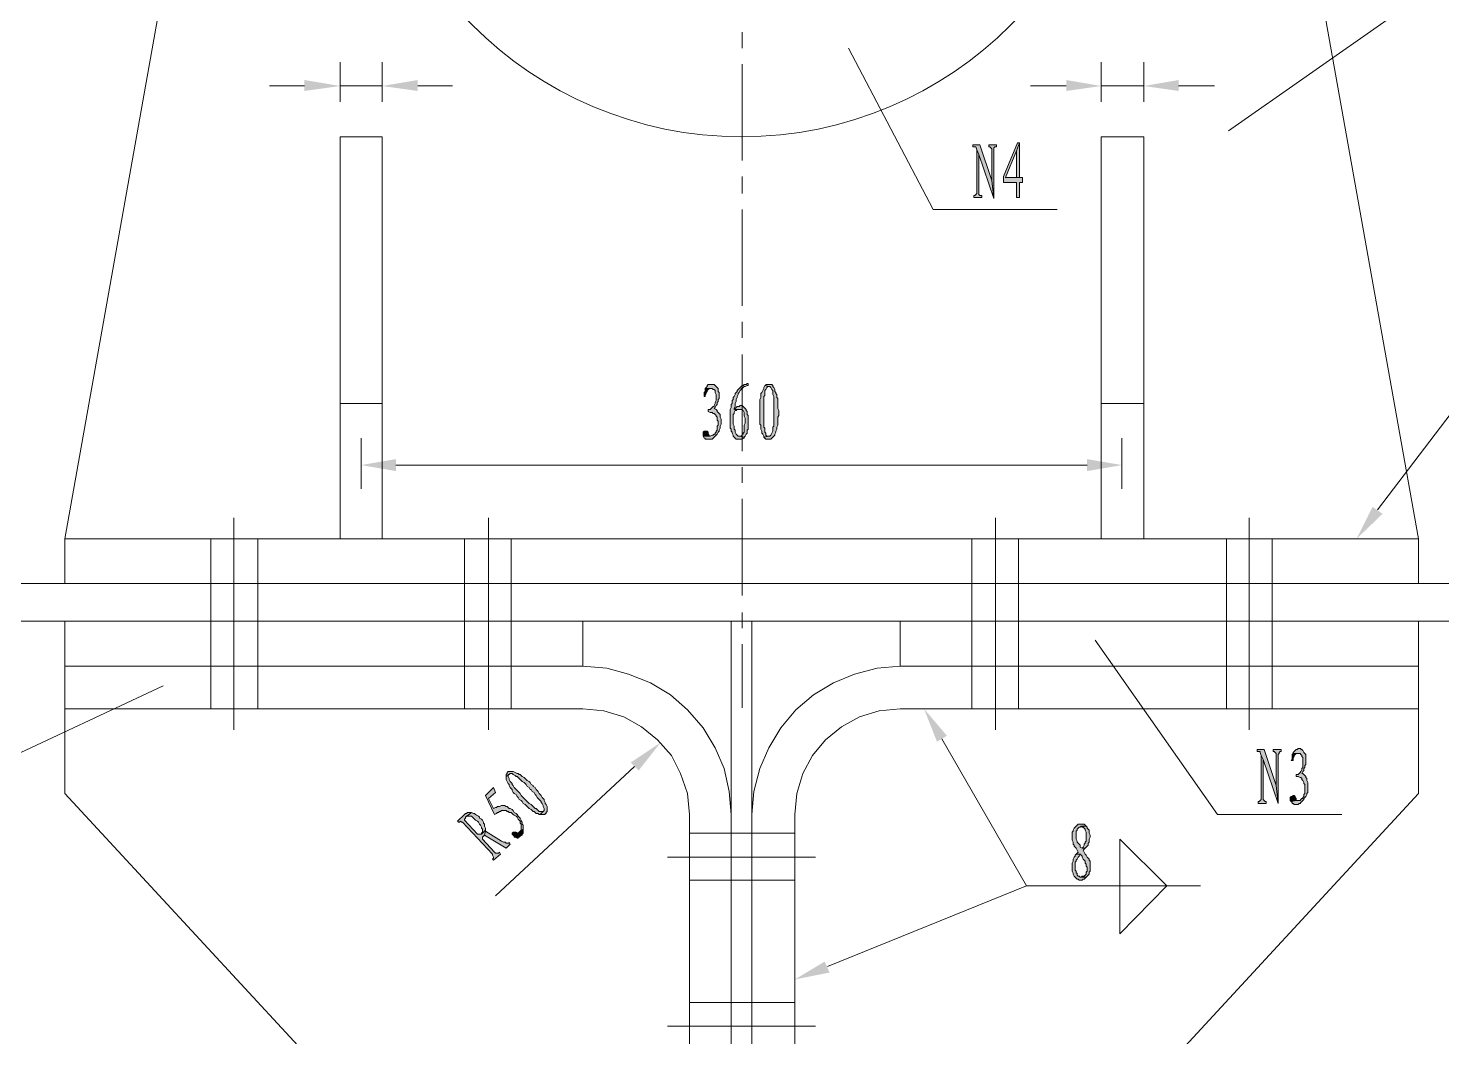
# Model space of a CAD drawing. Header units: millimetres. Extents: x 24 to 410, y 10 to 282.
# Drawn here: x 309.4 to 369.5, y 190.3 to 233.2 of the extents above; entities that cross this region are included whole.
import ezdxf

# ---------------------------------------------------------------- set-up
doc = ezdxf.new("R2010")
doc.units = ezdxf.units.MM

msp = doc.modelspace()

# ---------------------------------------------------------------- hatches: boundary and pattern name
h = msp.add_hatch(color=7)
h.dxf.hatch_style = 2
h.paths.add_polyline_path([(321.140667, 230.970667), (321.140667, 230.505), (322.664667, 230.716667)])
h = msp.add_hatch(color=7)
h.dxf.hatch_style = 2
h.paths.add_polyline_path([(325.966667, 230.970667), (325.966667, 230.505), (324.442667, 230.716667)])
h = msp.add_hatch(color=7)
h.dxf.hatch_style = 2
h.paths.add_polyline_path([(353.568, 230.970667), (353.568, 230.505), (355.049667, 230.716667)])
h = msp.add_hatch(color=7)
h.dxf.hatch_style = 2
h.paths.add_polyline_path([(358.351667, 230.970667), (358.351667, 230.505), (356.87, 230.716667)])
h = msp.add_hatch(color=7)
h.dxf.hatch_style = 2
h.paths.add_polyline_path([(349.885, 228.219), (349.588667, 228.219), (349.588667, 228.134333), (349.715667, 228.134333), (349.758, 228.007333), (349.842667, 227.795667), (350.477667, 225.933), (350.393, 226.695)])
h = msp.add_hatch(color=7)
h.dxf.hatch_style = 2
h.paths.add_polyline_path([(350.604667, 228.219), (350.266, 228.219), (350.266, 228.134333), (350.308333, 228.134333), (350.350667, 228.092), (350.393, 228.049667), (350.393, 226.695), (350.477667, 225.933), (350.477667, 228.092), (350.52, 228.134333), (350.604667, 228.134333)])
h = msp.add_hatch(color=7)
h.dxf.hatch_style = 2
h.paths.add_polyline_path([(351.578333, 228.303667), (351.493667, 228.303667), (350.901, 226.864333), (350.901, 226.610333), (351.451333, 226.610333), (351.451333, 225.975333), (351.578333, 225.975333), (351.578333, 226.610333), (351.705333, 226.610333), (351.705333, 226.822), (351.578333, 226.822), (350.985667, 226.822), (351.451333, 227.965)])
h = msp.add_hatch(color=7)
h.dxf.hatch_style = 2
h.paths.add_polyline_path([(351.578333, 228.303667), (351.451333, 227.965), (351.451333, 226.822), (350.985667, 226.822), (351.578333, 226.822)])
h = msp.add_hatch(color=7)
h.dxf.hatch_style = 2
h.paths.add_polyline_path([(349.758, 228.007333), (349.758, 226.144667), (349.715667, 226.102333), (349.673333, 226.06), (349.631, 226.06), (349.631, 225.975333), (349.969667, 225.975333), (349.969667, 226.06), (349.885, 226.06), (349.842667, 226.102333), (349.842667, 227.795667)])
h = msp.add_hatch(color=7)
h.dxf.hatch_style = 2
h.paths.add_polyline_path([(338.497333, 218.016667), (338.328, 218.016667), (338.285667, 217.974333), (338.285667, 217.932), (338.243333, 217.889667), (338.201, 217.847333), (338.497333, 217.847333), (338.539667, 217.805), (338.582, 217.805), (338.624333, 217.762667), (338.624333, 217.678), (338.666667, 217.593333), (338.666667, 217.339333), (338.624333, 217.254667), (338.624333, 217.212333), (338.582, 217.127667), (338.582, 217.085333), (338.539667, 217.085333), (338.497333, 217.043), (338.455, 217.000667), (338.412667, 216.958333), (338.328, 216.958333), (338.328, 216.873667), (338.412667, 216.831333), (338.497333, 216.831333), (338.539667, 216.789), (338.582, 216.789), (338.624333, 216.746667), (338.666667, 216.704333), (338.666667, 216.662), (338.709, 216.619667), (338.709, 216.492667), (338.751333, 216.450333), (338.751333, 216.281), (338.709, 216.238667), (338.709, 216.069333), (338.666667, 216.027), (338.666667, 215.984667), (338.624333, 215.942333), (338.624333, 215.9), (338.582, 215.9), (338.539667, 215.857667), (338.497333, 215.857667), (338.412667, 215.815333), (338.116333, 215.815333), (338.158667, 215.730667), (338.201, 215.730667), (338.201, 215.688333), (338.497333, 215.688333), (338.539667, 215.730667), (338.582, 215.773), (338.624333, 215.815333), (338.666667, 215.857667), (338.709, 215.9), (338.751333, 215.984667), (338.793667, 216.027), (338.793667, 216.069333), (338.836, 216.154), (338.836, 216.238667), (338.878333, 216.323333), (338.878333, 216.535), (338.836, 216.619667), (338.836, 216.746667), (338.793667, 216.789), (338.751333, 216.831333), (338.709, 216.873667), (338.709, 216.916), (338.666667, 216.958333), (338.582, 217.000667), (338.624333, 217.043), (338.666667, 217.127667), (338.709, 217.17), (338.709, 217.254667), (338.751333, 217.297), (338.751333, 217.381667), (338.793667, 217.424), (338.793667, 217.678), (338.751333, 217.720333), (338.751333, 217.847333), (338.709, 217.889667), (338.666667, 217.932), (338.624333, 217.974333), (338.582, 218.016667)])
h = msp.add_hatch(color=7)
h.dxf.hatch_style = 2
h.paths.add_polyline_path([(338.201, 217.847333), (338.201, 217.720333), (338.158667, 217.678), (338.158667, 217.508667), (338.201, 217.508667), (338.201, 217.551), (338.243333, 217.635667), (338.243333, 217.678), (338.285667, 217.720333), (338.285667, 217.762667), (338.328, 217.805), (338.412667, 217.847333), (338.455, 217.847333)])
h = msp.add_hatch(color=7)
h.dxf.hatch_style = 2
h.paths.add_polyline_path([(340.021333, 218.059), (339.979, 218.059), (339.936667, 218.016667), (339.852, 218.016667), (339.809667, 217.974333), (339.767333, 217.974333), (339.725, 217.932), (339.682667, 217.889667), (339.640333, 217.847333), (339.598, 217.805), (339.555667, 217.762667), (339.555667, 217.720333), (339.513333, 217.678), (339.471, 217.635667), (339.471, 217.593333), (339.428667, 217.508667), (339.386333, 217.466333), (339.386333, 217.381667), (339.344, 217.339333), (339.344, 217.212333), (339.301667, 217.17), (339.301667, 217.043), (339.259333, 216.958333), (339.259333, 216.916), (339.259333, 216.154), (339.301667, 216.111667), (339.301667, 216.027), (339.344, 215.984667), (339.344, 215.942333), (339.386333, 215.857667), (339.386333, 215.815333), (339.428667, 215.773), (339.471, 215.730667), (339.513333, 215.688333), (339.767333, 215.688333), (339.809667, 215.730667), (339.852, 215.730667), (339.852, 215.773), (339.640333, 215.815333), (339.598, 215.815333), (339.555667, 215.857667), (339.513333, 215.9), (339.471, 215.984667), (339.471, 216.069333), (339.428667, 216.111667), (339.428667, 216.238667), (339.386333, 216.323333), (339.386333, 216.746667), (339.428667, 216.789), (339.428667, 216.831333), (339.471, 216.916), (339.513333, 216.916), (339.555667, 216.958333), (339.725, 216.958333), (339.428667, 216.958333), (339.428667, 217.000667), (339.471, 217.085333), (339.471, 217.212333), (339.513333, 217.297), (339.513333, 217.381667), (339.555667, 217.466333), (339.555667, 217.508667), (339.598, 217.593333), (339.598, 217.635667), (339.640333, 217.678), (339.682667, 217.762667), (339.725, 217.805), (339.725, 217.847333), (339.767333, 217.847333), (339.809667, 217.889667), (339.852, 217.932), (339.894333, 217.932), (339.979, 217.974333), (340.021333, 217.974333)])
h = msp.add_hatch(color=7)
h.dxf.hatch_style = 2
h.paths.add_polyline_path([(340.741, 217.974333), (340.698667, 217.889667), (340.698667, 217.847333), (340.656333, 217.762667), (340.614, 217.678), (340.571667, 217.635667), (340.571667, 217.466333), (340.529333, 217.381667), (340.529333, 216.323333), (340.571667, 216.281), (340.571667, 216.196333), (340.571667, 216.111667), (340.614, 216.027), (340.614, 215.942333), (340.656333, 215.9), (340.698667, 215.815333), (340.698667, 215.773), (340.910333, 215.815333), (340.825667, 215.815333), (340.783333, 215.857667), (340.783333, 215.942333), (340.741, 215.984667), (340.741, 216.154), (340.698667, 216.196333), (340.698667, 217.508667), (340.741, 217.551), (340.741, 217.762667), (340.783333, 217.805), (340.825667, 217.889667), (340.868, 217.932), (340.910333, 217.932)])
h = msp.add_hatch(color=7)
h.dxf.hatch_style = 2
h.paths.add_polyline_path([(340.910333, 218.016667), (340.783333, 218.016667), (340.783333, 217.974333), (340.741, 217.974333), (340.910333, 217.932), (340.952667, 217.932), (340.995, 217.889667), (341.037333, 217.805), (341.079667, 217.762667), (341.079667, 217.593333), (341.122, 217.508667), (341.122, 216.873667), (341.122, 216.831333), (341.122, 216.238667), (341.079667, 216.196333), (341.079667, 216.027), (341.037333, 215.942333), (340.995, 215.857667), (340.952667, 215.815333), (340.910333, 215.815333), (340.698667, 215.773), (340.741, 215.730667), (340.783333, 215.688333), (340.995, 215.688333), (341.037333, 215.730667), (341.079667, 215.773), (341.122, 215.815333), (341.164333, 215.857667), (341.164333, 215.9), (341.206667, 215.984667), (341.206667, 216.027), (341.249, 216.111667), (341.249, 216.196333), (341.291333, 216.281), (341.291333, 216.619667), (341.333667, 216.704333), (341.333667, 216.916), (341.291333, 217.000667), (341.291333, 217.424), (341.249, 217.466333), (341.249, 217.593333), (341.206667, 217.635667), (341.206667, 217.678), (341.164333, 217.720333), (341.164333, 217.805), (341.122, 217.889667), (341.079667, 217.932), (341.079667, 217.974333), (341.037333, 218.016667)])
h = msp.add_hatch(color=7)
h.dxf.hatch_style = 2
h.paths.add_polyline_path([(339.725, 217.127667), (339.682667, 217.127667), (339.640333, 217.085333), (339.555667, 217.085333), (339.513333, 217.043), (339.471, 217.000667), (339.428667, 216.958333), (339.767333, 216.958333), (339.767333, 216.916), (339.809667, 216.916), (339.852, 216.831333), (339.852, 216.662), (339.894333, 216.577333), (339.894333, 216.365667), (339.852, 216.281), (339.852, 216.027), (339.852, 215.984667), (339.809667, 215.942333), (339.809667, 215.9), (339.767333, 215.9), (339.767333, 215.857667), (339.725, 215.815333), (339.640333, 215.815333), (339.852, 215.773), (339.894333, 215.815333), (339.936667, 215.9), (339.979, 215.942333), (339.979, 216.069333), (340.021333, 216.111667), (340.021333, 216.704333), (339.979, 216.746667), (339.979, 216.873667), (339.936667, 216.916), (339.936667, 216.958333), (339.894333, 217.000667), (339.852, 217.043), (339.809667, 217.085333), (339.767333, 217.127667)])
h = msp.add_hatch(color=7)
h.dxf.hatch_style = 2
h.paths.add_polyline_path([(338.201, 216.027), (338.158667, 216.027), (338.116333, 215.984667), (338.116333, 215.815333), (338.370333, 215.815333), (338.370333, 215.857667), (338.328, 215.942333), (338.328, 215.984667), (338.285667, 216.027)])
h = msp.add_hatch(color=7)
h.dxf.hatch_style = 2
h.paths.add_polyline_path([(325.035333, 214.841667), (325.035333, 214.333667), (323.553667, 214.587667)])
h = msp.add_hatch(color=7)
h.dxf.hatch_style = 2
h.paths.add_polyline_path([(354.457, 214.841667), (354.457, 214.333667), (355.938667, 214.587667)])
h = msp.add_hatch(color=7)
h.dxf.hatch_style = 2
h.paths.add_polyline_path([(367.03, 212.513333), (365.929333, 211.455), (366.606667, 212.809667)])
h = msp.add_hatch(color=7)
h.dxf.hatch_style = 2
h.paths.add_polyline_path([(348.064667, 202.819), (347.514333, 204.216), (348.488, 203.073)])
h = msp.add_hatch(color=7)
h.dxf.hatch_style = 2
h.paths.add_polyline_path([(335.026, 201.93), (335.364667, 201.591333), (336.296, 202.776667)])
h = msp.add_hatch(color=7)
h.dxf.hatch_style = 2
h.paths.add_polyline_path([(361.992333, 202.480333), (361.696, 202.480333), (361.696, 202.395667), (361.823, 202.395667), (361.823, 202.353333), (361.865333, 202.226333), (361.95, 202.057), (362.585, 200.194333), (362.500333, 200.956333)])
h = msp.add_hatch(color=7)
h.dxf.hatch_style = 2
h.paths.add_polyline_path([(361.865333, 202.226333), (361.865333, 200.363667), (361.823, 200.321333), (361.780667, 200.279), (361.738333, 200.279), (361.738333, 200.194333), (362.077, 200.194333), (362.077, 200.279), (362.034667, 200.279), (361.992333, 200.321333), (361.95, 200.363667), (361.95, 202.057)])
h = msp.add_hatch(color=7)
h.dxf.hatch_style = 2
h.paths.add_polyline_path([(362.712, 202.480333), (362.373333, 202.480333), (362.373333, 202.395667), (362.415667, 202.395667), (362.458, 202.353333), (362.500333, 202.311), (362.500333, 200.956333), (362.585, 200.194333), (362.585, 202.268667), (362.627333, 202.311), (362.627333, 202.353333), (362.669667, 202.395667), (362.712, 202.395667)])
h = msp.add_hatch(color=7)
h.dxf.hatch_style = 2
h.paths.add_polyline_path([(363.474, 202.522667), (363.431667, 202.522667), (363.389333, 202.480333), (363.347, 202.480333), (363.304667, 202.438), (363.262333, 202.395667), (363.22, 202.353333), (363.22, 202.311), (363.431667, 202.311), (363.516333, 202.311), (363.558667, 202.268667), (363.601, 202.226333), (363.601, 202.184), (363.643333, 202.141667), (363.643333, 201.718333), (363.601, 201.676), (363.601, 201.633667), (363.558667, 201.549), (363.516333, 201.506667), (363.474, 201.464333), (363.431667, 201.422), (363.347, 201.422), (363.347, 201.337333), (363.431667, 201.337333), (363.516333, 201.295), (363.558667, 201.295), (363.601, 201.252667), (363.601, 201.210333), (363.643333, 201.168), (363.685667, 201.083333), (363.685667, 201.041), (363.728, 200.998667), (363.728, 200.617667), (363.685667, 200.575333), (363.685667, 200.490667), (363.643333, 200.448333), (363.643333, 200.406), (363.601, 200.406), (363.558667, 200.363667), (363.516333, 200.321333), (363.347, 200.321333), (363.135333, 200.279), (363.177667, 200.236667), (363.177667, 200.194333), (363.22, 200.194333), (363.262333, 200.152), (363.431667, 200.152), (363.474, 200.194333), (363.516333, 200.194333), (363.558667, 200.236667), (363.601, 200.279), (363.643333, 200.321333), (363.685667, 200.363667), (363.685667, 200.406), (363.728, 200.448333), (363.770333, 200.490667), (363.812667, 200.575333), (363.812667, 200.617667), (363.855, 200.66), (363.855, 201.083333), (363.812667, 201.168), (363.812667, 201.252667), (363.770333, 201.295), (363.770333, 201.337333), (363.728, 201.379667), (363.685667, 201.422), (363.643333, 201.464333), (363.601, 201.464333), (363.643333, 201.549), (363.685667, 201.591333), (363.685667, 201.676), (363.728, 201.718333), (363.728, 201.803), (363.770333, 201.845333), (363.770333, 202.268667), (363.728, 202.311), (363.685667, 202.353333), (363.643333, 202.438), (363.601, 202.480333), (363.558667, 202.480333), (363.558667, 202.522667)])
h = msp.add_hatch(color=7)
h.dxf.hatch_style = 2
h.paths.add_polyline_path([(363.22, 202.311), (363.177667, 202.268667), (363.177667, 202.057), (363.135333, 202.014667), (363.22, 202.014667), (363.22, 202.099333), (363.262333, 202.184), (363.262333, 202.226333), (363.304667, 202.268667), (363.347, 202.311), (363.431667, 202.311)])
h = msp.add_hatch(color=7)
h.dxf.hatch_style = 2
h.paths.add_polyline_path([(329.776667, 201.506667), (329.776667, 201.464333), (329.734333, 201.422), (329.734333, 201.337333), (329.861333, 201.422), (329.903667, 201.464333), (329.988333, 201.464333), (330.030667, 201.422), (330.115333, 201.379667), (330.157667, 201.337333), (330.2, 201.337333), (330.242333, 201.295), (330.284667, 201.252667), (330.327, 201.210333), (330.369333, 201.168), (330.411667, 201.125667), (330.496333, 201.083333), (330.538667, 201.041), (330.581, 200.998667), (330.623333, 200.914), (330.708, 200.871667), (330.750333, 200.787), (330.792667, 200.787), (330.835, 200.702333), (330.919667, 200.66), (330.962, 200.575333), (331.004333, 200.533), (331.046667, 200.448333), (331.089, 200.406), (331.131333, 200.363667), (331.173667, 200.321333), (331.216, 200.279), (331.216, 200.236667), (331.258333, 200.194333), (331.300667, 200.109667), (331.300667, 200.067333), (331.343, 199.982667), (331.343, 199.898), (331.300667, 199.855667), (331.173667, 199.728667), (331.385333, 199.728667), (331.385333, 199.771), (331.427667, 199.771), (331.427667, 199.813333), (331.47, 199.855667), (331.47, 200.067333), (331.427667, 200.152), (331.385333, 200.194333), (331.385333, 200.236667), (331.343, 200.321333), (331.343, 200.363667), (331.300667, 200.406), (331.258333, 200.448333), (331.216, 200.533), (331.173667, 200.575333), (331.131333, 200.617667), (331.089, 200.702333), (331.046667, 200.744667), (331.004333, 200.787), (330.962, 200.871667), (330.877333, 200.914), (330.877333, 200.956333), (330.792667, 200.998667), (330.750333, 201.083333), (330.708, 201.125667), (330.623333, 201.168), (330.581, 201.210333), (330.538667, 201.252667), (330.496333, 201.295), (330.411667, 201.337333), (330.369333, 201.379667), (330.327, 201.422), (330.284667, 201.422), (330.242333, 201.464333), (330.2, 201.464333), (330.115333, 201.506667), (330.030667, 201.549), (329.819, 201.549)])
h = msp.add_hatch(color=7)
h.dxf.hatch_style = 2
h.paths.add_polyline_path([(329.734333, 201.337333), (329.734333, 201.210333), (329.776667, 201.125667), (329.819, 201.041), (329.861333, 200.998667), (329.861333, 200.956333), (329.903667, 200.871667), (329.946, 200.829333), (329.988333, 200.787), (329.988333, 200.744667), (330.030667, 200.66), (330.073, 200.617667), (330.157667, 200.575333), (330.2, 200.490667), (330.242333, 200.448333), (330.284667, 200.363667), (330.369333, 200.321333), (330.411667, 200.279), (330.454, 200.194333), (330.538667, 200.152), (330.581, 200.109667), (330.623333, 200.067333), (330.665667, 200.025), (330.708, 199.982667), (330.792667, 199.940333), (330.835, 199.898), (330.877333, 199.855667), (330.919667, 199.855667), (330.962, 199.813333), (331.004333, 199.771), (331.089, 199.771), (331.131333, 199.728667), (331.173667, 199.728667), (331.300667, 199.855667), (331.131333, 199.855667), (331.089, 199.898), (331.004333, 199.982667), (330.962, 199.982667), (330.919667, 200.025), (330.877333, 200.067333), (330.835, 200.109667), (330.792667, 200.152), (330.708, 200.194333), (330.665667, 200.236667), (330.623333, 200.279), (330.538667, 200.363667), (330.496333, 200.406), (330.411667, 200.490667), (330.369333, 200.533), (330.327, 200.617667), (330.284667, 200.66), (330.2, 200.744667), (330.157667, 200.787), (330.115333, 200.829333), (330.073, 200.871667), (330.030667, 200.956333), (329.988333, 200.998667), (329.988333, 201.041), (329.946, 201.083333), (329.903667, 201.125667), (329.861333, 201.210333), (329.861333, 201.252667), (329.819, 201.337333), (329.819, 201.422), (329.861333, 201.422)])
h = msp.add_hatch(color=7)
h.dxf.hatch_style = 2
h.paths.add_polyline_path([(329.184, 200.871667), (328.845333, 200.533), (329.226333, 199.728667), (329.311, 199.771), (329.353333, 199.813333), (329.395667, 199.813333), (329.438, 199.855667), (329.480333, 199.855667), (329.522667, 199.898), (329.734333, 199.898), (329.776667, 199.855667), (329.819, 199.855667), (329.861333, 199.813333), (329.946, 199.813333), (329.988333, 199.771), (330.030667, 199.728667), (330.073, 199.686333), (330.157667, 199.644), (330.2, 199.601667), (330.242333, 199.517), (330.284667, 199.474667), (330.327, 199.432333), (330.327, 199.347667), (330.369333, 199.305333), (330.369333, 199.051333), (330.327, 199.009), (330.284667, 198.966667), (330.242333, 198.924333), (330.454, 199.093667), (330.454, 199.263), (330.411667, 199.305333), (330.411667, 199.39), (330.369333, 199.432333), (330.369333, 199.474667), (330.327, 199.559333), (330.284667, 199.601667), (330.242333, 199.644), (330.2, 199.728667), (330.157667, 199.771), (330.073, 199.813333), (330.030667, 199.898), (329.988333, 199.940333), (329.903667, 199.982667), (329.861333, 199.982667), (329.819, 200.025), (329.776667, 200.067333), (329.734333, 200.067333), (329.649667, 200.109667), (329.522667, 200.109667), (329.438, 200.067333), (329.353333, 200.067333), (329.311, 200.025), (329.268667, 200.025), (329.184, 199.982667), (328.972333, 200.406), (329.268667, 200.66)])
h = msp.add_hatch(color=7)
h.dxf.hatch_style = 2
h.paths.add_polyline_path([(363.22, 200.533), (363.177667, 200.490667), (363.135333, 200.490667), (363.093, 200.448333), (363.093, 200.321333), (363.135333, 200.279), (363.347, 200.321333), (363.347, 200.406), (363.304667, 200.448333), (363.304667, 200.490667), (363.262333, 200.533)])
h = msp.add_hatch(color=7)
h.dxf.hatch_style = 2
h.paths.add_polyline_path([(327.956333, 199.728667), (327.66, 199.432333), (327.702333, 199.39), (327.744667, 199.39), (327.787, 199.432333), (327.829333, 199.39), (327.871667, 199.39), (329.141667, 198.035333), (329.141667, 197.993), (329.184, 197.908333), (329.184, 197.866), (329.141667, 197.823667), (329.184, 197.781333), (329.480333, 198.035333), (329.438, 198.12), (329.395667, 198.077667), (329.268667, 198.077667), (329.226333, 198.12), (328.718333, 198.670333), (328.718333, 198.755), (328.760667, 198.797333), (328.803, 198.839667), (328.845333, 199.009), (328.845333, 199.051333), (328.676, 198.882), (328.506667, 198.882), (327.956333, 199.474667), (327.956333, 199.517), (327.998667, 199.559333), (327.998667, 199.601667), (328.252667, 199.813333), (328.083333, 199.813333), (328.041, 199.771), (327.998667, 199.771)])
h = msp.add_hatch(color=7)
h.dxf.hatch_style = 2
h.paths.add_polyline_path([(328.252667, 199.813333), (327.998667, 199.601667), (328.041, 199.644), (328.252667, 199.644), (328.295, 199.601667), (328.337333, 199.559333), (328.379667, 199.517), (328.422, 199.474667), (328.506667, 199.432333), (328.549, 199.39), (328.591333, 199.305333), (328.633667, 199.263), (328.676, 199.178333), (328.676, 199.136), (328.718333, 199.093667), (328.718333, 198.966667), (328.676, 198.924333), (328.676, 198.882), (328.845333, 199.051333), (328.845333, 199.136), (328.803, 199.220667), (328.803, 199.305333), (328.760667, 199.347667), (328.760667, 199.39), (328.718333, 199.474667), (328.676, 199.517), (328.591333, 199.559333), (328.591333, 199.601667), (328.549, 199.644), (328.464333, 199.686333), (328.422, 199.728667), (328.379667, 199.771), (328.337333, 199.771)])
h = msp.add_hatch(color=7)
h.dxf.hatch_style = 2
h.paths.add_polyline_path([(354.203, 199.305333), (354.076, 199.305333), (354.033667, 199.263), (353.991333, 199.220667), (353.949, 199.178333), (353.906667, 199.136), (353.864333, 199.051333), (353.864333, 199.009), (353.822, 198.966667), (353.822, 198.628), (353.864333, 198.543333), (353.864333, 198.458667), (353.906667, 198.416333), (353.906667, 198.374), (353.949, 198.331667), (353.991333, 198.289333), (354.033667, 198.204667), (354.076, 198.12), (354.033667, 198.077667), (353.991333, 198.035333), (354.160667, 198.035333), (354.203, 197.993), (354.245333, 197.950667), (354.245333, 197.908333), (354.287667, 197.823667), (354.33, 197.781333), (354.372333, 197.739), (354.372333, 197.654333), (354.414667, 197.612), (354.414667, 197.527333), (354.457, 197.485), (354.457, 197.315667), (354.414667, 197.273333), (354.414667, 197.188667), (354.372333, 197.146333), (354.33, 197.104), (354.245333, 197.104), (354.203, 197.061667), (354.414667, 197.061667), (354.457, 197.104), (354.499333, 197.146333), (354.541667, 197.188667), (354.541667, 197.273333), (354.584, 197.315667), (354.584, 197.739), (354.541667, 197.781333), (354.541667, 197.823667), (354.499333, 197.866), (354.457, 197.908333), (354.414667, 197.993), (354.372333, 198.035333), (354.33, 198.12), (354.287667, 198.204667), (354.33, 198.247), (354.372333, 198.289333), (354.245333, 198.289333), (354.160667, 198.331667), (354.160667, 198.416333), (354.118333, 198.458667), (354.076, 198.501), (354.033667, 198.543333), (354.033667, 198.585667), (353.991333, 198.670333), (353.991333, 199.009), (354.033667, 199.051333), (354.033667, 199.093667), (354.076, 199.136), (354.118333, 199.178333), (354.160667, 199.178333), (354.203, 199.220667), (354.414667, 199.220667), (354.372333, 199.263), (354.33, 199.305333)])
h = msp.add_hatch(color=7)
h.dxf.hatch_style = 2
h.paths.add_polyline_path([(354.414667, 199.220667), (354.203, 199.220667), (354.245333, 199.178333), (354.287667, 199.178333), (354.33, 199.136), (354.372333, 199.093667), (354.372333, 199.051333), (354.414667, 198.966667), (354.414667, 198.585667), (354.372333, 198.543333), (354.372333, 198.501), (354.33, 198.458667), (354.33, 198.416333), (354.287667, 198.331667), (354.245333, 198.289333), (354.372333, 198.289333), (354.414667, 198.331667), (354.457, 198.374), (354.499333, 198.416333), (354.499333, 198.458667), (354.499333, 198.501), (354.541667, 198.543333), (354.541667, 198.670333), (354.584, 198.755), (354.584, 198.839667), (354.541667, 198.924333), (354.541667, 199.051333), (354.499333, 199.093667), (354.457, 199.136), (354.457, 199.178333)])
h = msp.add_hatch(color=7)
h.dxf.hatch_style = 2
h.paths.add_polyline_path([(328.845333, 199.009), (328.803, 198.839667), (329.734333, 198.289333), (329.903667, 198.458667), (329.861333, 198.543333), (329.861333, 198.501), (329.819, 198.501), (329.734333, 198.501), (329.692, 198.543333), (329.607333, 198.543333), (329.522667, 198.585667)])
h = msp.add_hatch(color=7)
h.dxf.hatch_style = 2
h.paths.add_polyline_path([(330.030667, 198.966667), (329.988333, 198.924333), (329.988333, 198.882), (330.030667, 198.839667), (330.073, 198.797333), (330.073, 198.755), (330.115333, 198.755), (330.2, 198.712667), (330.242333, 198.712667), (330.242333, 198.755), (330.284667, 198.755), (330.327, 198.797333), (330.411667, 198.839667), (330.411667, 198.882), (330.454, 198.924333), (330.454, 199.093667), (330.242333, 198.924333), (330.157667, 198.966667)])
h = msp.add_hatch(color=7)
h.dxf.hatch_style = 2
h.paths.add_polyline_path([(353.991333, 198.035333), (353.949, 197.993), (353.949, 197.950667), (353.906667, 197.908333), (353.864333, 197.823667), (353.864333, 197.739), (353.822, 197.654333), (353.822, 197.315667), (353.864333, 197.231), (353.864333, 197.188667), (353.906667, 197.104), (353.949, 197.061667), (353.991333, 197.019333), (354.033667, 196.977), (354.076, 196.977), (354.118333, 196.934667), (354.203, 196.934667), (354.245333, 196.934667), (354.287667, 196.977), (354.33, 196.977), (354.372333, 197.019333), (354.414667, 197.061667), (354.160667, 197.061667), (354.118333, 197.104), (354.076, 197.104), (354.033667, 197.146333), (354.033667, 197.231), (353.991333, 197.231), (353.991333, 197.315667), (353.949, 197.358), (353.949, 197.696667), (353.991333, 197.739), (353.991333, 197.781333), (354.033667, 197.823667), (354.076, 197.908333), (354.118333, 197.950667), (354.160667, 198.035333)])
h = msp.add_hatch(color=7)
h.dxf.hatch_style = 2
h.paths.add_polyline_path([(343.492667, 192.997667), (342.011, 192.701333), (343.281, 193.463333)])

# ---------------------------------------------------------------- linework, layer by layer
at = {"color": 7, "lineweight": 0}
for points in [[(310.938333, 211.455), (317.584667, 248.708333)], [(368.554, 211.455), (361.907667, 248.708333)], [(367.368667, 233.637667), (360.468333, 228.811667)], [(339.767333, 232.325333), (339.767333, 233.002667)], [(353.187, 225.467333), (347.895333, 225.467333), (344.297, 232.325333)], [(322.664667, 230.039333), (322.664667, 231.732667)], [(324.442667, 230.039333), (324.442667, 231.732667)], [(339.767333, 227.541667), (339.767333, 231.648)], [(355.049667, 230.039333), (355.049667, 231.732667)], [(356.87, 230.039333), (356.87, 231.732667)], [(321.140667, 230.716667), (319.659, 230.716667)], [(324.442667, 230.716667), (322.664667, 230.716667)], [(325.966667, 230.716667), (327.448333, 230.716667)], [(353.568, 230.716667), (352.044, 230.716667)], [(355.049667, 230.716667), (356.87, 230.716667)], [(358.351667, 230.716667), (359.875667, 230.716667)], [(322.664667, 228.557667), (324.442667, 228.557667)], [(322.664667, 228.557667), (322.664667, 211.455)], [(324.442667, 228.557667), (324.442667, 211.455)], [(356.87, 228.557667), (355.049667, 228.557667), (355.049667, 211.455)], [(356.87, 228.557667), (356.87, 211.455)], [(339.767333, 226.144667), (339.767333, 226.864333)], [(339.767333, 221.361), (339.767333, 225.467333)], [(339.767333, 220.006333), (339.767333, 220.683667)], [(339.767333, 215.180333), (339.767333, 219.286667)], [(366.818333, 212.682667), (371.729, 219.117333), (381.042333, 219.117333)], [(322.664667, 217.212333), (324.442667, 217.212333)], [(356.87, 217.212333), (355.049667, 217.212333)], [(323.553667, 215.730667), (323.553667, 213.571667)], [(355.938667, 215.730667), (355.938667, 213.571667)], [(325.035333, 214.587667), (354.457, 214.587667)], [(339.767333, 213.825667), (339.767333, 214.503)], [(339.767333, 209.042), (339.767333, 213.148333)], [(318.135, 203.327), (318.135, 212.344)], [(328.972333, 203.327), (328.972333, 212.344)], [(350.562333, 203.327), (350.562333, 212.344)], [(361.357333, 203.327), (361.357333, 212.344)], [(310.938333, 211.455), (368.554, 211.455)], [(310.938333, 211.455), (310.938333, 209.55)], [(317.161333, 204.216), (317.161333, 211.455)], [(319.151, 204.216), (319.151, 211.455)], [(327.956333, 204.216), (327.956333, 211.455)], [(329.946, 204.216), (329.946, 211.455)], [(349.546333, 204.216), (349.546333, 211.455)], [(351.536, 204.216), (351.536, 211.455)], [(360.383667, 204.216), (360.383667, 211.455)], [(362.331, 204.216), (362.331, 211.455)], [(368.554, 211.455), (368.554, 209.55)], [(393.742333, 209.55), (285.75, 209.55)], [(310.938333, 209.55), (368.554, 209.55)], [(339.767333, 207.645), (339.767333, 208.322333)], [(393.742333, 207.941333), (285.75, 207.941333)], [(310.938333, 207.941333), (310.938333, 206.036333), (332.994, 206.036333)], [(332.994, 206.036333), (332.994, 207.941333)], [(339.301667, 207.941333), (339.301667, 154.135667)], [(340.190667, 207.941333), (340.190667, 154.135667)], [(346.498333, 206.036333), (346.498333, 207.941333)], [(368.554, 206.036333), (368.554, 207.941333)], [(339.767333, 204.258333), (339.767333, 206.967667)], [(365.294333, 199.728667), (360.002667, 199.728667), (354.795667, 207.137)], [(332.994, 206.036333), (310.938333, 206.036333)], [(310.938333, 206.036333), (310.938333, 204.216)], [(339.301667, 199.728667), (339.217, 200.702333), (339.005333, 201.676), (338.624333, 202.565), (338.116333, 203.411667), (337.439, 204.173667), (336.719333, 204.808667), (335.872667, 205.316667), (334.941333, 205.697667), (334.01, 205.951667), (332.994, 206.036333)], [(346.498333, 206.036333), (345.524667, 205.951667), (344.551, 205.697667), (343.662, 205.316667), (342.815333, 204.808667), (342.053333, 204.173667), (341.418333, 203.411667), (340.910333, 202.565), (340.529333, 201.676), (340.275333, 200.702333), (340.190667, 199.728667)], [(346.498333, 206.036333), (368.554, 206.036333)], [(346.498333, 206.036333), (368.554, 206.036333)], [(368.554, 206.036333), (368.554, 204.216)], [(303.022, 201.93), (308.144333, 201.93), (315.129333, 205.189667)], [(332.994, 204.216), (310.938333, 204.216)], [(310.938333, 204.216), (310.938333, 200.617667)], [(337.523667, 171.831), (337.523667, 199.728667), (337.439, 200.617667), (337.142667, 201.464333), (336.761667, 202.226333), (336.169, 202.903667), (335.491667, 203.454), (334.729667, 203.877333), (333.883, 204.131333), (332.994, 204.216)], [(346.498333, 204.216), (345.609333, 204.131333), (344.762667, 203.877333), (344.000667, 203.454), (343.323333, 202.903667), (342.773, 202.226333), (342.349667, 201.464333), (342.095667, 200.617667), (342.011, 199.728667)], [(346.498333, 204.216), (368.554, 204.216)], [(368.554, 204.216), (368.554, 200.617667)], [(348.276333, 202.946), (351.874667, 196.680667), (359.283, 196.680667)], [(329.268667, 196.257333), (335.195333, 201.760667)], [(337.523667, 175.768), (333.925333, 175.768), (310.938333, 200.617667)], [(342.011, 175.768), (345.609333, 175.768), (368.554, 200.617667)], [(339.301667, 199.728667), (339.301667, 171.831)], [(340.190667, 199.728667), (340.190667, 171.831), (342.011, 171.831)], [(342.011, 199.728667), (342.011, 171.831)], [(342.011, 198.924333), (337.523667, 198.924333)], [(355.854, 196.680667), (355.854, 198.670333), (357.843667, 196.680667)], [(342.9, 197.908333), (336.592333, 197.908333)], [(342.011, 196.934667), (337.523667, 196.934667)], [(343.408, 193.251667), (351.874667, 196.680667)], [(355.854, 196.680667), (355.854, 194.648667), (357.843667, 196.680667)], [(342.011, 191.727667), (337.523667, 191.727667)], [(342.9, 190.711667), (336.592333, 190.711667)]]:
    msp.add_lwpolyline(points, dxfattribs=at)
for points in [[(349.885, 228.219), (349.588667, 228.219), (349.588667, 228.134333), (349.715667, 228.134333), (349.758, 228.007333), (349.842667, 227.795667), (350.477667, 225.933), (350.393, 226.695)], [(350.604667, 228.219), (350.266, 228.219), (350.266, 228.134333), (350.308333, 228.134333), (350.350667, 228.092), (350.393, 228.049667), (350.393, 226.695), (350.477667, 225.933), (350.477667, 228.092), (350.52, 228.134333), (350.604667, 228.134333)], [(351.578333, 228.303667), (351.493667, 228.303667), (350.901, 226.864333), (350.901, 226.610333), (351.451333, 226.610333), (351.451333, 225.975333), (351.578333, 225.975333), (351.578333, 226.610333), (351.705333, 226.610333), (351.705333, 226.822), (351.578333, 226.822), (350.985667, 226.822), (351.451333, 227.965)], [(351.578333, 228.303667), (351.451333, 227.965), (351.451333, 226.822), (350.985667, 226.822), (351.578333, 226.822)], [(349.758, 228.007333), (349.758, 226.144667), (349.715667, 226.102333), (349.673333, 226.06), (349.631, 226.06), (349.631, 225.975333), (349.969667, 225.975333), (349.969667, 226.06), (349.885, 226.06), (349.842667, 226.102333), (349.842667, 227.795667)], [(338.497333, 218.016667), (338.328, 218.016667), (338.285667, 217.974333), (338.285667, 217.932), (338.243333, 217.889667), (338.201, 217.847333), (338.497333, 217.847333), (338.539667, 217.805), (338.582, 217.805), (338.624333, 217.762667), (338.624333, 217.678), (338.666667, 217.593333), (338.666667, 217.339333), (338.624333, 217.254667), (338.624333, 217.212333), (338.582, 217.127667), (338.582, 217.085333), (338.539667, 217.085333), (338.497333, 217.043), (338.455, 217.000667), (338.412667, 216.958333), (338.328, 216.958333), (338.328, 216.873667), (338.412667, 216.831333), (338.497333, 216.831333), (338.539667, 216.789), (338.582, 216.789), (338.624333, 216.746667), (338.666667, 216.704333), (338.666667, 216.662), (338.709, 216.619667), (338.709, 216.492667), (338.751333, 216.450333), (338.751333, 216.281), (338.709, 216.238667), (338.709, 216.069333), (338.666667, 216.027), (338.666667, 215.984667), (338.624333, 215.942333), (338.624333, 215.9), (338.582, 215.9), (338.539667, 215.857667), (338.497333, 215.857667), (338.412667, 215.815333), (338.116333, 215.815333), (338.158667, 215.730667), (338.201, 215.730667), (338.201, 215.688333), (338.497333, 215.688333), (338.539667, 215.730667), (338.582, 215.773), (338.624333, 215.815333), (338.666667, 215.857667), (338.709, 215.9), (338.751333, 215.984667), (338.793667, 216.027), (338.793667, 216.069333), (338.836, 216.154), (338.836, 216.238667), (338.878333, 216.323333), (338.878333, 216.535), (338.836, 216.619667), (338.836, 216.746667), (338.793667, 216.789), (338.751333, 216.831333), (338.709, 216.873667), (338.709, 216.916), (338.666667, 216.958333), (338.582, 217.000667), (338.624333, 217.043), (338.666667, 217.127667), (338.709, 217.17), (338.709, 217.254667), (338.751333, 217.297), (338.751333, 217.381667), (338.793667, 217.424), (338.793667, 217.678), (338.751333, 217.720333), (338.751333, 217.847333), (338.709, 217.889667), (338.666667, 217.932), (338.624333, 217.974333), (338.582, 218.016667)], [(338.201, 217.847333), (338.201, 217.720333), (338.158667, 217.678), (338.158667, 217.508667), (338.201, 217.508667), (338.201, 217.551), (338.243333, 217.635667), (338.243333, 217.678), (338.285667, 217.720333), (338.285667, 217.762667), (338.328, 217.805), (338.412667, 217.847333), (338.455, 217.847333)], [(340.021333, 218.059), (339.979, 218.059), (339.936667, 218.016667), (339.852, 218.016667), (339.809667, 217.974333), (339.767333, 217.974333), (339.725, 217.932), (339.682667, 217.889667), (339.640333, 217.847333), (339.598, 217.805), (339.555667, 217.762667), (339.555667, 217.720333), (339.513333, 217.678), (339.471, 217.635667), (339.471, 217.593333), (339.428667, 217.508667), (339.386333, 217.466333), (339.386333, 217.381667), (339.344, 217.339333), (339.344, 217.212333), (339.301667, 217.17), (339.301667, 217.043), (339.259333, 216.958333), (339.259333, 216.916), (339.259333, 216.154), (339.301667, 216.111667), (339.301667, 216.027), (339.344, 215.984667), (339.344, 215.942333), (339.386333, 215.857667), (339.386333, 215.815333), (339.428667, 215.773), (339.471, 215.730667), (339.513333, 215.688333), (339.767333, 215.688333), (339.809667, 215.730667), (339.852, 215.730667), (339.852, 215.773), (339.640333, 215.815333), (339.598, 215.815333), (339.555667, 215.857667), (339.513333, 215.9), (339.471, 215.984667), (339.471, 216.069333), (339.428667, 216.111667), (339.428667, 216.238667), (339.386333, 216.323333), (339.386333, 216.746667), (339.428667, 216.789), (339.428667, 216.831333), (339.471, 216.916), (339.513333, 216.916), (339.555667, 216.958333), (339.725, 216.958333), (339.428667, 216.958333), (339.428667, 217.000667), (339.471, 217.085333), (339.471, 217.212333), (339.513333, 217.297), (339.513333, 217.381667), (339.555667, 217.466333), (339.555667, 217.508667), (339.598, 217.593333), (339.598, 217.635667), (339.640333, 217.678), (339.682667, 217.762667), (339.725, 217.805), (339.725, 217.847333), (339.767333, 217.847333), (339.809667, 217.889667), (339.852, 217.932), (339.894333, 217.932), (339.979, 217.974333), (340.021333, 217.974333)], [(340.741, 217.974333), (340.698667, 217.889667), (340.698667, 217.847333), (340.656333, 217.762667), (340.614, 217.678), (340.571667, 217.635667), (340.571667, 217.466333), (340.529333, 217.381667), (340.529333, 216.323333), (340.571667, 216.281), (340.571667, 216.196333), (340.571667, 216.111667), (340.614, 216.027), (340.614, 215.942333), (340.656333, 215.9), (340.698667, 215.815333), (340.698667, 215.773), (340.910333, 215.815333), (340.825667, 215.815333), (340.783333, 215.857667), (340.783333, 215.942333), (340.741, 215.984667), (340.741, 216.154), (340.698667, 216.196333), (340.698667, 217.508667), (340.741, 217.551), (340.741, 217.762667), (340.783333, 217.805), (340.825667, 217.889667), (340.868, 217.932), (340.910333, 217.932)], [(340.910333, 218.016667), (340.783333, 218.016667), (340.783333, 217.974333), (340.741, 217.974333), (340.910333, 217.932), (340.952667, 217.932), (340.995, 217.889667), (341.037333, 217.805), (341.079667, 217.762667), (341.079667, 217.593333), (341.122, 217.508667), (341.122, 216.873667), (341.122, 216.831333), (341.122, 216.238667), (341.079667, 216.196333), (341.079667, 216.027), (341.037333, 215.942333), (340.995, 215.857667), (340.952667, 215.815333), (340.910333, 215.815333), (340.698667, 215.773), (340.741, 215.730667), (340.783333, 215.688333), (340.995, 215.688333), (341.037333, 215.730667), (341.079667, 215.773), (341.122, 215.815333), (341.164333, 215.857667), (341.164333, 215.9), (341.206667, 215.984667), (341.206667, 216.027), (341.249, 216.111667), (341.249, 216.196333), (341.291333, 216.281), (341.291333, 216.619667), (341.333667, 216.704333), (341.333667, 216.916), (341.291333, 217.000667), (341.291333, 217.424), (341.249, 217.466333), (341.249, 217.593333), (341.206667, 217.635667), (341.206667, 217.678), (341.164333, 217.720333), (341.164333, 217.805), (341.122, 217.889667), (341.079667, 217.932), (341.079667, 217.974333), (341.037333, 218.016667)], [(339.725, 217.127667), (339.682667, 217.127667), (339.640333, 217.085333), (339.555667, 217.085333), (339.513333, 217.043), (339.471, 217.000667), (339.428667, 216.958333), (339.767333, 216.958333), (339.767333, 216.916), (339.809667, 216.916), (339.852, 216.831333), (339.852, 216.662), (339.894333, 216.577333), (339.894333, 216.365667), (339.852, 216.281), (339.852, 216.027), (339.852, 215.984667), (339.809667, 215.942333), (339.809667, 215.9), (339.767333, 215.9), (339.767333, 215.857667), (339.725, 215.815333), (339.640333, 215.815333), (339.852, 215.773), (339.894333, 215.815333), (339.936667, 215.9), (339.979, 215.942333), (339.979, 216.069333), (340.021333, 216.111667), (340.021333, 216.704333), (339.979, 216.746667), (339.979, 216.873667), (339.936667, 216.916), (339.936667, 216.958333), (339.894333, 217.000667), (339.852, 217.043), (339.809667, 217.085333), (339.767333, 217.127667)], [(338.201, 216.027), (338.158667, 216.027), (338.116333, 215.984667), (338.116333, 215.815333), (338.370333, 215.815333), (338.370333, 215.857667), (338.328, 215.942333), (338.328, 215.984667), (338.285667, 216.027)], [(361.992333, 202.480333), (361.696, 202.480333), (361.696, 202.395667), (361.823, 202.395667), (361.823, 202.353333), (361.865333, 202.226333), (361.95, 202.057), (362.585, 200.194333), (362.500333, 200.956333)], [(361.865333, 202.226333), (361.865333, 200.363667), (361.823, 200.321333), (361.780667, 200.279), (361.738333, 200.279), (361.738333, 200.194333), (362.077, 200.194333), (362.077, 200.279), (362.034667, 200.279), (361.992333, 200.321333), (361.95, 200.363667), (361.95, 202.057)], [(362.712, 202.480333), (362.373333, 202.480333), (362.373333, 202.395667), (362.415667, 202.395667), (362.458, 202.353333), (362.500333, 202.311), (362.500333, 200.956333), (362.585, 200.194333), (362.585, 202.268667), (362.627333, 202.311), (362.627333, 202.353333), (362.669667, 202.395667), (362.712, 202.395667)], [(363.474, 202.522667), (363.431667, 202.522667), (363.389333, 202.480333), (363.347, 202.480333), (363.304667, 202.438), (363.262333, 202.395667), (363.22, 202.353333), (363.22, 202.311), (363.431667, 202.311), (363.516333, 202.311), (363.558667, 202.268667), (363.601, 202.226333), (363.601, 202.184), (363.643333, 202.141667), (363.643333, 201.718333), (363.601, 201.676), (363.601, 201.633667), (363.558667, 201.549), (363.516333, 201.506667), (363.474, 201.464333), (363.431667, 201.422), (363.347, 201.422), (363.347, 201.337333), (363.431667, 201.337333), (363.516333, 201.295), (363.558667, 201.295), (363.601, 201.252667), (363.601, 201.210333), (363.643333, 201.168), (363.685667, 201.083333), (363.685667, 201.041), (363.728, 200.998667), (363.728, 200.617667), (363.685667, 200.575333), (363.685667, 200.490667), (363.643333, 200.448333), (363.643333, 200.406), (363.601, 200.406), (363.558667, 200.363667), (363.516333, 200.321333), (363.347, 200.321333), (363.135333, 200.279), (363.177667, 200.236667), (363.177667, 200.194333), (363.22, 200.194333), (363.262333, 200.152), (363.431667, 200.152), (363.474, 200.194333), (363.516333, 200.194333), (363.558667, 200.236667), (363.601, 200.279), (363.643333, 200.321333), (363.685667, 200.363667), (363.685667, 200.406), (363.728, 200.448333), (363.770333, 200.490667), (363.812667, 200.575333), (363.812667, 200.617667), (363.855, 200.66), (363.855, 201.083333), (363.812667, 201.168), (363.812667, 201.252667), (363.770333, 201.295), (363.770333, 201.337333), (363.728, 201.379667), (363.685667, 201.422), (363.643333, 201.464333), (363.601, 201.464333), (363.643333, 201.549), (363.685667, 201.591333), (363.685667, 201.676), (363.728, 201.718333), (363.728, 201.803), (363.770333, 201.845333), (363.770333, 202.268667), (363.728, 202.311), (363.685667, 202.353333), (363.643333, 202.438), (363.601, 202.480333), (363.558667, 202.480333), (363.558667, 202.522667)], [(363.22, 202.311), (363.177667, 202.268667), (363.177667, 202.057), (363.135333, 202.014667), (363.22, 202.014667), (363.22, 202.099333), (363.262333, 202.184), (363.262333, 202.226333), (363.304667, 202.268667), (363.347, 202.311), (363.431667, 202.311)], [(329.776667, 201.506667), (329.776667, 201.464333), (329.734333, 201.422), (329.734333, 201.337333), (329.861333, 201.422), (329.903667, 201.464333), (329.988333, 201.464333), (330.030667, 201.422), (330.115333, 201.379667), (330.157667, 201.337333), (330.2, 201.337333), (330.242333, 201.295), (330.284667, 201.252667), (330.327, 201.210333), (330.369333, 201.168), (330.411667, 201.125667), (330.496333, 201.083333), (330.538667, 201.041), (330.581, 200.998667), (330.623333, 200.914), (330.708, 200.871667), (330.750333, 200.787), (330.792667, 200.787), (330.835, 200.702333), (330.919667, 200.66), (330.962, 200.575333), (331.004333, 200.533), (331.046667, 200.448333), (331.089, 200.406), (331.131333, 200.363667), (331.173667, 200.321333), (331.216, 200.279), (331.216, 200.236667), (331.258333, 200.194333), (331.300667, 200.109667), (331.300667, 200.067333), (331.343, 199.982667), (331.343, 199.898), (331.300667, 199.855667), (331.173667, 199.728667), (331.385333, 199.728667), (331.385333, 199.771), (331.427667, 199.771), (331.427667, 199.813333), (331.47, 199.855667), (331.47, 200.067333), (331.427667, 200.152), (331.385333, 200.194333), (331.385333, 200.236667), (331.343, 200.321333), (331.343, 200.363667), (331.300667, 200.406), (331.258333, 200.448333), (331.216, 200.533), (331.173667, 200.575333), (331.131333, 200.617667), (331.089, 200.702333), (331.046667, 200.744667), (331.004333, 200.787), (330.962, 200.871667), (330.877333, 200.914), (330.877333, 200.956333), (330.792667, 200.998667), (330.750333, 201.083333), (330.708, 201.125667), (330.623333, 201.168), (330.581, 201.210333), (330.538667, 201.252667), (330.496333, 201.295), (330.411667, 201.337333), (330.369333, 201.379667), (330.327, 201.422), (330.284667, 201.422), (330.242333, 201.464333), (330.2, 201.464333), (330.115333, 201.506667), (330.030667, 201.549), (329.819, 201.549)], [(329.734333, 201.337333), (329.734333, 201.210333), (329.776667, 201.125667), (329.819, 201.041), (329.861333, 200.998667), (329.861333, 200.956333), (329.903667, 200.871667), (329.946, 200.829333), (329.988333, 200.787), (329.988333, 200.744667), (330.030667, 200.66), (330.073, 200.617667), (330.157667, 200.575333), (330.2, 200.490667), (330.242333, 200.448333), (330.284667, 200.363667), (330.369333, 200.321333), (330.411667, 200.279), (330.454, 200.194333), (330.538667, 200.152), (330.581, 200.109667), (330.623333, 200.067333), (330.665667, 200.025), (330.708, 199.982667), (330.792667, 199.940333), (330.835, 199.898), (330.877333, 199.855667), (330.919667, 199.855667), (330.962, 199.813333), (331.004333, 199.771), (331.089, 199.771), (331.131333, 199.728667), (331.173667, 199.728667), (331.300667, 199.855667), (331.131333, 199.855667), (331.089, 199.898), (331.004333, 199.982667), (330.962, 199.982667), (330.919667, 200.025), (330.877333, 200.067333), (330.835, 200.109667), (330.792667, 200.152), (330.708, 200.194333), (330.665667, 200.236667), (330.623333, 200.279), (330.538667, 200.363667), (330.496333, 200.406), (330.411667, 200.490667), (330.369333, 200.533), (330.327, 200.617667), (330.284667, 200.66), (330.2, 200.744667), (330.157667, 200.787), (330.115333, 200.829333), (330.073, 200.871667), (330.030667, 200.956333), (329.988333, 200.998667), (329.988333, 201.041), (329.946, 201.083333), (329.903667, 201.125667), (329.861333, 201.210333), (329.861333, 201.252667), (329.819, 201.337333), (329.819, 201.422), (329.861333, 201.422)], [(329.184, 200.871667), (328.845333, 200.533), (329.226333, 199.728667), (329.311, 199.771), (329.353333, 199.813333), (329.395667, 199.813333), (329.438, 199.855667), (329.480333, 199.855667), (329.522667, 199.898), (329.734333, 199.898), (329.776667, 199.855667), (329.819, 199.855667), (329.861333, 199.813333), (329.946, 199.813333), (329.988333, 199.771), (330.030667, 199.728667), (330.073, 199.686333), (330.157667, 199.644), (330.2, 199.601667), (330.242333, 199.517), (330.284667, 199.474667), (330.327, 199.432333), (330.327, 199.347667), (330.369333, 199.305333), (330.369333, 199.051333), (330.327, 199.009), (330.284667, 198.966667), (330.242333, 198.924333), (330.454, 199.093667), (330.454, 199.263), (330.411667, 199.305333), (330.411667, 199.39), (330.369333, 199.432333), (330.369333, 199.474667), (330.327, 199.559333), (330.284667, 199.601667), (330.242333, 199.644), (330.2, 199.728667), (330.157667, 199.771), (330.073, 199.813333), (330.030667, 199.898), (329.988333, 199.940333), (329.903667, 199.982667), (329.861333, 199.982667), (329.819, 200.025), (329.776667, 200.067333), (329.734333, 200.067333), (329.649667, 200.109667), (329.522667, 200.109667), (329.438, 200.067333), (329.353333, 200.067333), (329.311, 200.025), (329.268667, 200.025), (329.184, 199.982667), (328.972333, 200.406), (329.268667, 200.66)], [(363.22, 200.533), (363.177667, 200.490667), (363.135333, 200.490667), (363.093, 200.448333), (363.093, 200.321333), (363.135333, 200.279), (363.347, 200.321333), (363.347, 200.406), (363.304667, 200.448333), (363.304667, 200.490667), (363.262333, 200.533)], [(327.956333, 199.728667), (327.66, 199.432333), (327.702333, 199.39), (327.744667, 199.39), (327.787, 199.432333), (327.829333, 199.39), (327.871667, 199.39), (329.141667, 198.035333), (329.141667, 197.993), (329.184, 197.908333), (329.184, 197.866), (329.141667, 197.823667), (329.184, 197.781333), (329.480333, 198.035333), (329.438, 198.12), (329.395667, 198.077667), (329.268667, 198.077667), (329.226333, 198.12), (328.718333, 198.670333), (328.718333, 198.755), (328.760667, 198.797333), (328.803, 198.839667), (328.845333, 199.009), (328.845333, 199.051333), (328.676, 198.882), (328.506667, 198.882), (327.956333, 199.474667), (327.956333, 199.517), (327.998667, 199.559333), (327.998667, 199.601667), (328.252667, 199.813333), (328.083333, 199.813333), (328.041, 199.771), (327.998667, 199.771)], [(328.252667, 199.813333), (327.998667, 199.601667), (328.041, 199.644), (328.252667, 199.644), (328.295, 199.601667), (328.337333, 199.559333), (328.379667, 199.517), (328.422, 199.474667), (328.506667, 199.432333), (328.549, 199.39), (328.591333, 199.305333), (328.633667, 199.263), (328.676, 199.178333), (328.676, 199.136), (328.718333, 199.093667), (328.718333, 198.966667), (328.676, 198.924333), (328.676, 198.882), (328.845333, 199.051333), (328.845333, 199.136), (328.803, 199.220667), (328.803, 199.305333), (328.760667, 199.347667), (328.760667, 199.39), (328.718333, 199.474667), (328.676, 199.517), (328.591333, 199.559333), (328.591333, 199.601667), (328.549, 199.644), (328.464333, 199.686333), (328.422, 199.728667), (328.379667, 199.771), (328.337333, 199.771)], [(354.203, 199.305333), (354.076, 199.305333), (354.033667, 199.263), (353.991333, 199.220667), (353.949, 199.178333), (353.906667, 199.136), (353.864333, 199.051333), (353.864333, 199.009), (353.822, 198.966667), (353.822, 198.628), (353.864333, 198.543333), (353.864333, 198.458667), (353.906667, 198.416333), (353.906667, 198.374), (353.949, 198.331667), (353.991333, 198.289333), (354.033667, 198.204667), (354.076, 198.12), (354.033667, 198.077667), (353.991333, 198.035333), (354.160667, 198.035333), (354.203, 197.993), (354.245333, 197.950667), (354.245333, 197.908333), (354.287667, 197.823667), (354.33, 197.781333), (354.372333, 197.739), (354.372333, 197.654333), (354.414667, 197.612), (354.414667, 197.527333), (354.457, 197.485), (354.457, 197.315667), (354.414667, 197.273333), (354.414667, 197.188667), (354.372333, 197.146333), (354.33, 197.104), (354.245333, 197.104), (354.203, 197.061667), (354.414667, 197.061667), (354.457, 197.104), (354.499333, 197.146333), (354.541667, 197.188667), (354.541667, 197.273333), (354.584, 197.315667), (354.584, 197.739), (354.541667, 197.781333), (354.541667, 197.823667), (354.499333, 197.866), (354.457, 197.908333), (354.414667, 197.993), (354.372333, 198.035333), (354.33, 198.12), (354.287667, 198.204667), (354.33, 198.247), (354.372333, 198.289333), (354.245333, 198.289333), (354.160667, 198.331667), (354.160667, 198.416333), (354.118333, 198.458667), (354.076, 198.501), (354.033667, 198.543333), (354.033667, 198.585667), (353.991333, 198.670333), (353.991333, 199.009), (354.033667, 199.051333), (354.033667, 199.093667), (354.076, 199.136), (354.118333, 199.178333), (354.160667, 199.178333), (354.203, 199.220667), (354.414667, 199.220667), (354.372333, 199.263), (354.33, 199.305333)], [(354.414667, 199.220667), (354.203, 199.220667), (354.245333, 199.178333), (354.287667, 199.178333), (354.33, 199.136), (354.372333, 199.093667), (354.372333, 199.051333), (354.414667, 198.966667), (354.414667, 198.585667), (354.372333, 198.543333), (354.372333, 198.501), (354.33, 198.458667), (354.33, 198.416333), (354.287667, 198.331667), (354.245333, 198.289333), (354.372333, 198.289333), (354.414667, 198.331667), (354.457, 198.374), (354.499333, 198.416333), (354.499333, 198.458667), (354.499333, 198.501), (354.541667, 198.543333), (354.541667, 198.670333), (354.584, 198.755), (354.584, 198.839667), (354.541667, 198.924333), (354.541667, 199.051333), (354.499333, 199.093667), (354.457, 199.136), (354.457, 199.178333)], [(328.845333, 199.009), (328.803, 198.839667), (329.734333, 198.289333), (329.903667, 198.458667), (329.861333, 198.543333), (329.861333, 198.501), (329.819, 198.501), (329.734333, 198.501), (329.692, 198.543333), (329.607333, 198.543333), (329.522667, 198.585667)], [(330.030667, 198.966667), (329.988333, 198.924333), (329.988333, 198.882), (330.030667, 198.839667), (330.073, 198.797333), (330.073, 198.755), (330.115333, 198.755), (330.2, 198.712667), (330.242333, 198.712667), (330.242333, 198.755), (330.284667, 198.755), (330.327, 198.797333), (330.411667, 198.839667), (330.411667, 198.882), (330.454, 198.924333), (330.454, 199.093667), (330.242333, 198.924333), (330.157667, 198.966667)], [(353.991333, 198.035333), (353.949, 197.993), (353.949, 197.950667), (353.906667, 197.908333), (353.864333, 197.823667), (353.864333, 197.739), (353.822, 197.654333), (353.822, 197.315667), (353.864333, 197.231), (353.864333, 197.188667), (353.906667, 197.104), (353.949, 197.061667), (353.991333, 197.019333), (354.033667, 196.977), (354.076, 196.977), (354.118333, 196.934667), (354.203, 196.934667), (354.245333, 196.934667), (354.287667, 196.977), (354.33, 196.977), (354.372333, 197.019333), (354.414667, 197.061667), (354.160667, 197.061667), (354.118333, 197.104), (354.076, 197.104), (354.033667, 197.146333), (354.033667, 197.231), (353.991333, 197.231), (353.991333, 197.315667), (353.949, 197.358), (353.949, 197.696667), (353.991333, 197.739), (353.991333, 197.781333), (354.033667, 197.823667), (354.076, 197.908333), (354.118333, 197.950667), (354.160667, 198.035333)]]:
    msp.add_lwpolyline(points, close=True, dxfattribs=at)
msp.add_circle((339.746167, 244.750167), 16.1925, dxfattribs=at)

doc.saveas('drawing.dxf')
